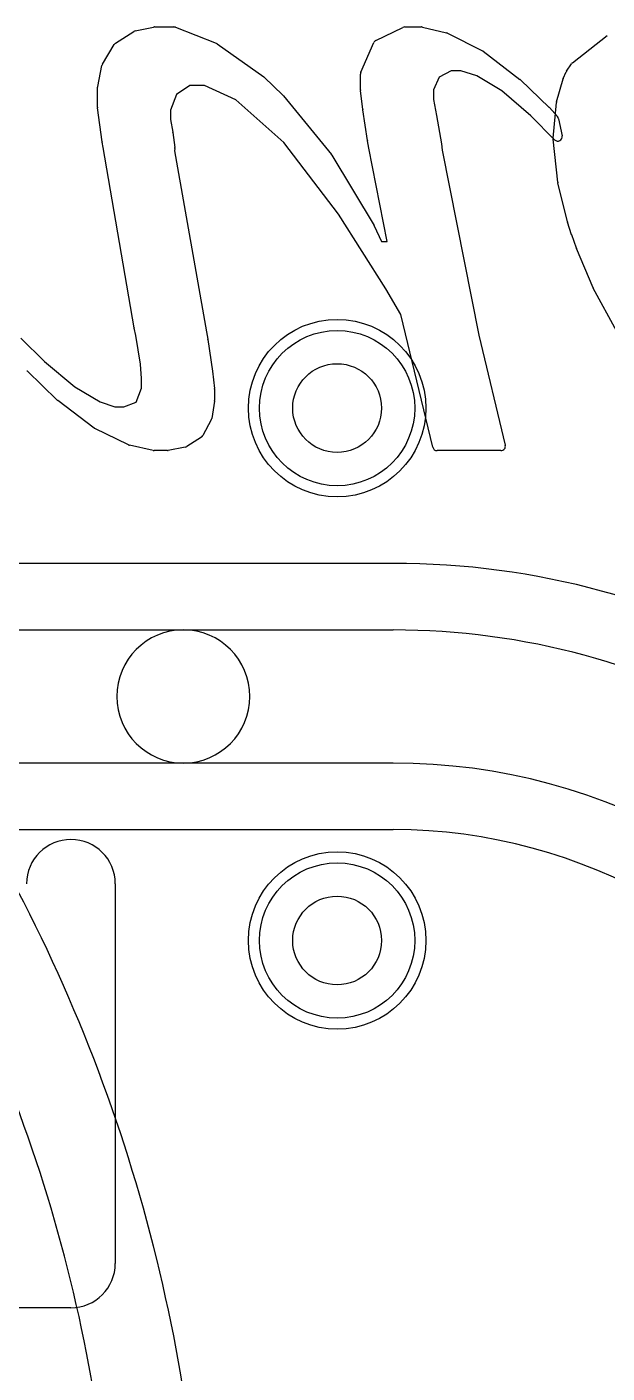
# Model space of a CAD drawing. Extents: x -1.5 to 30.7, y -0.5 to 30.
# Drawn here: x 20.701 to 22.009, y 19.325 to 22.359 of the extents above; entities that cross this region are included whole.
import ezdxf

# ---------------------------------------------------------------- set-up
doc = ezdxf.new("R2010")
doc.units = 0
for name, color, linetype in [('Hole', 1, 'CONTINUOUS'), ('L1', 3, 'CONTINUOUS'), ('L2', 3, 'CONTINUOUS'), ('L3', 3, 'CONTINUOUS'), ('L4', 3, 'CONTINUOUS'), ('PartsSilk-B', 221, 'CONTINUOUS'), ('Resist-A', 2, 'CONTINUOUS'), ('Resist-B', 2, 'CONTINUOUS'), ('Silk-B', 140, 'CONTINUOUS')]:
    doc.layers.add(name, color=color, linetype=linetype)

msp = doc.modelspace()

# ---------------------------------------------------------------- linework, layer by layer
at = {"layer": 'Hole'}
for centre in [(21.4, 21.5), (21.4, 20.3)]:
    msp.add_circle(centre, 0.1, dxfattribs=at)
at = {"layer": 'L1'}
for centre in [(21.4, 21.5), (21.4, 20.3)]:
    msp.add_circle(centre, 0.2, dxfattribs=at)
at = {"layer": 'L2'}
for centre in [(21.4, 21.5), (21.4, 20.3)]:
    msp.add_circle(centre, 0.2, dxfattribs=at)
for centre, radius, start, end in [((17.4, 18.69999), 3.70004, 0.00015, 29.41913), ((17.4, 18.7), 3.5, 0, 29.41915)]:
    msp.add_arc(centre, radius, start, end, dxfattribs=at)
at = {"layer": 'L3'}
for centre in [(21.4, 21.5), (21.4, 20.3)]:
    msp.add_circle(centre, 0.2, dxfattribs=at)
at = {"layer": 'L4'}
for p, q in [((21.52664, 21.15004), (20.61379, 21.15004)), ((20.59349, 21), (21.05331, 21)), ((21.05331, 21), (21.52664, 21)), ((21.05331, 20.7), (20.59349, 20.7)), ((21.52664, 20.7), (21.05331, 20.7)), ((20.61379, 20.54996), (21.52664, 20.54996))]:
    msp.add_line(p, q, dxfattribs=at)
for centre in [(21.4, 21.5), (21.4, 20.3)]:
    msp.add_circle(centre, 0.2, dxfattribs=at)
for centre, radius, start, end in [((21.52664, 19.34999), 1.80005, 30.00028, 90), ((21.05331, 20.85), 0.15, 90, -90), ((21.05331, 20.85), 0.15, -90, 90), ((21.52664, 19.35), 1.65, 30.00003, 90), ((21.52664, 19.35), 1.35, 29.99996, 90), ((21.52664, 19.35), 1.19996, 29.99949, 90)]:
    msp.add_arc(centre, radius, start, end, dxfattribs=at)
at = {"layer": 'PartsSilk-B'}
for p, q in [((20.90048, 22.32247), (20.94158, 22.34876)), ((20.9449, 22.35012), (20.98634, 22.35891)), ((20.98841, 22.35913), (21.03176, 22.35913)), ((21.03542, 22.35844), (21.1271, 22.32242)), ((21.48761, 22.32873), (21.54822, 22.35813)), ((21.55258, 22.35913), (21.58999, 22.35913)), ((21.59237, 22.35884), (21.64679, 22.34553)), ((21.64889, 22.34476), (21.72773, 22.30528)), ((21.93047, 22.27832), (22.00854, 22.33963)), ((20.87092, 22.27519), (20.89729, 22.31919)), ((21.12921, 22.32128), (21.23512, 22.2464)), ((21.45362, 22.25699), (21.48281, 22.32374)), ((21.72932, 22.30428), (21.81222, 22.24088)), ((20.86023, 22.22495), (20.8697, 22.27202)), ((21.91731, 22.25949), (21.92832, 22.276)), ((21.23636, 22.24536), (21.25568, 22.22638)), ((21.45278, 22.21703), (21.45278, 22.25298)), ((21.62978, 22.24556), (21.61742, 22.2174)), ((21.65719, 22.26033), (21.62978, 22.24556)), ((21.67852, 22.26033), (21.65719, 22.26033)), ((21.7148, 22.24905), (21.67852, 22.26033)), ((21.77102, 22.21507), (21.7148, 22.24905)), ((21.89464, 22.19063), (21.90923, 22.24176)), ((21.90974, 22.24316), (21.91652, 22.25808)), ((20.86003, 22.17802), (20.86003, 22.22298)), ((21.06776, 22.2274), (21.03805, 22.20673)), ((21.10121, 22.2274), (21.06776, 22.2274)), ((21.17158, 22.19513), (21.10121, 22.2274)), ((21.25568, 22.22638), (21.27806, 22.20466)), ((21.45761, 22.17305), (21.45284, 22.21592)), ((21.61742, 22.2174), (21.61742, 22.1958)), ((21.83688, 22.15848), (21.77102, 22.21507)), ((21.81307, 22.24016), (21.87824, 22.17769)), ((21.03805, 22.20673), (21.02468, 22.17173)), ((21.27963, 22.09828), (21.17158, 22.19513)), ((21.27884, 22.20381), (21.38695, 22.07155)), ((21.61742, 22.1958), (21.62409, 22.15935)), ((21.887, 22.10827), (21.8943, 22.18879)), ((20.87024, 22.09976), (20.86012, 22.17672)), ((21.02468, 22.17173), (21.02468, 22.15051)), ((21.02468, 22.15051), (21.0299, 22.12193)), ((21.46872, 22.1029), (21.45767, 22.17259)), ((21.62411, 22.15923), (21.63492, 22.09595)), ((21.89008, 22.1047), (21.83688, 22.15848)), ((21.87875, 22.17717), (21.89702, 22.15691)), ((21.8994, 22.15215), (21.907, 22.11367)), ((21.02999, 22.12128), (21.03393, 22.08739)), ((20.87239, 22.08746), (20.8703, 22.09932)), ((21.40311, 21.93684), (21.27963, 22.09828)), ((21.47182, 22.08595), (21.46876, 22.10267)), ((21.63496, 22.09565), (21.63696, 22.0813)), ((21.89727, 22.00916), (21.88701, 22.10631)), ((20.94232, 21.6807), (20.87239, 22.08746)), ((21.03395, 22.08524), (21.0334, 22.07976)), ((21.0334, 22.07976), (21.10547, 21.67171)), ((21.38778, 22.07037), (21.48335, 21.91145)), ((21.51244, 21.87547), (21.47184, 22.08586)), ((21.63696, 22.0813), (21.7198, 21.66401)), ((21.91896, 21.91974), (21.8975, 22.00784)), ((21.51014, 21.76845), (21.40311, 21.93684)), ((21.48385, 21.91051), (21.50011, 21.87547)), ((21.92868, 21.89049), (21.91919, 21.91895)), ((21.93942, 21.86031), (21.92874, 21.89029)), ((21.50011, 21.87547), (21.51244, 21.87547)), ((21.97713, 21.77096), (21.93963, 21.85978)), ((21.54333, 21.71083), (21.51014, 21.76845)), ((22.03047, 21.67263), (21.97755, 21.77008)), ((21.61557, 21.4118), (21.54333, 21.71083)), ((20.94648, 21.66337), (20.94246, 21.68005)), ((21.10547, 21.67171), (21.10848, 21.65533)), ((21.7198, 21.66401), (21.77913, 21.41648)), ((20.68713, 21.65774), (20.74054, 21.60483)), ((20.95675, 21.5993), (20.94648, 21.66337)), ((21.10853, 21.65497), (21.11904, 21.58343)), ((20.74054, 21.60483), (20.8087, 21.54823)), ((20.76919, 21.51814), (20.70114, 21.58377)), ((20.95883, 21.56649), (20.95675, 21.5993)), ((21.11909, 21.58308), (21.12342, 21.54403)), ((20.8087, 21.54823), (20.86565, 21.51428)), ((20.94669, 21.51364), (20.95883, 21.54503)), ((20.95883, 21.54503), (20.95883, 21.56649)), ((21.12348, 21.54293), (21.12348, 21.51725)), ((20.85201, 21.45496), (20.77007, 21.51739)), ((20.86565, 21.51428), (20.89885, 21.50294)), ((20.91917, 21.50294), (20.94669, 21.51364)), ((21.12336, 21.51571), (21.11729, 21.47669)), ((20.89885, 21.50294), (20.91917, 21.50294)), ((20.92959, 21.41713), (20.85371, 21.45391)), ((21.11626, 21.47357), (21.09753, 21.43803)), ((21.09407, 21.43427), (21.06115, 21.4132)), ((20.98515, 21.40439), (20.93176, 21.41637)), ((21.01738, 21.40415), (20.98734, 21.40415)), ((21.05767, 21.4118), (21.01929, 21.40433)), ((21.76941, 21.40415), (21.62529, 21.40415)), ((20.9, 20.42778), (20.9, 19.57222)), ((20.8, 19.47222), (20.14815, 19.47222))]:
    msp.add_line(p, q, dxfattribs=at)
for centre, radius, start, end in [((20.94697, 22.34034), 0.01, 101.95065, 122.62504), ((20.98841, 22.34913), 0.01, 90, 101.95065), ((21.03176, 22.34913), 0.01, 68.53894, 90), ((21.55258, 22.34913), 0.01, 90, 115.84761), ((21.58999, 22.34913), 0.01, 76.22786, 90), ((21.64441, 22.33582), 0.01, 63.3837, 76.22786), ((20.90587, 22.31405), 0.01, 122.62504, 149.07554), ((21.12344, 22.31311), 0.01, 54.76864, 68.53894), ((21.49197, 22.31973), 0.01, 115.84761, 156.3575), ((21.72325, 22.29634), 0.01, 52.60268, 63.3837), ((20.8795, 22.27005), 0.01, 149.07554, 168.63386), ((21.93664, 22.27045), 0.01, 128.09608, 146.29511), ((21.22935, 22.23823), 0.01, 45.48623, 54.76864), ((21.46278, 22.25298), 0.01, 156.3575, 180), ((21.80615, 22.23294), 0.01, 46.21543, 52.60268), ((21.91885, 22.23902), 0.01, 155.56078, 164.07942), ((21.92562, 22.25394), 0.01, 146.26223, 155.55053), ((20.87003, 22.22298), 0.01, 168.63386, 180), ((21.46278, 22.21703), 0.01, 180, -173.62818), ((21.2711, 22.19748), 0.01, 39.27731, 45.89138), ((21.90426, 22.18789), 0.01, 164.10181, 174.82333), ((20.87003, 22.17802), 0.01, 180, -172.52658), ((21.46755, 22.17416), 0.01, -173.62818, -170.9708), ((21.61425, 22.15755), 0.01, 9.6695, 10.36632), ((21.87132, 22.17047), 0.01, 42.04255, 46.21543), ((21.88959, 22.15021), 0.01, 11.18633, 42.04255), ((21.02006, 22.12013), 0.01, 6.60603, 10.36632), ((20.88015, 22.10106), 0.01, -172.52658, -169.98207), ((21.4786, 22.10447), 0.01, -170.9708, -169.63368), ((21.62506, 22.09427), 0.01, 7.93555, 9.6695), ((21.89695, 22.10736), 0.01, 174.77442, -173.97337), ((21.89719, 22.11173), 0.01, -135.32416, 11.18633), ((21.024, 22.08624), 0.01, -5.7391, 6.60603), ((21.37921, 22.06522), 0.01, 31.00307, 39.27731), ((21.48166, 22.08775), 0.01, -169.63368, -169.10582), ((21.90722, 22.01021), 0.01, -173.97601, -166.30909), ((21.47478, 21.9063), 0.01, 24.8992, 31.00307), ((21.92868, 21.92211), 0.01, -166.29711, -161.55909), ((21.93829, 21.89326), 0.01, -163.92083, -162.70256), ((21.94884, 21.86367), 0.01, -160.3693, -157.1103), ((21.98634, 21.77485), 0.01, -157.10241, -151.49751), ((20.95218, 21.68239), 0.01, -170.27403, -166.46414), ((21.09864, 21.65352), 0.01001, 8.34087, 10.42266), ((20.70808, 21.59097), 0.01, -137.391, -133.94659), ((21.10915, 21.58198), 0.01, 6.31488, 8.34087), ((21.11348, 21.54293), 0.01, 0, 6.31488), ((20.77613, 21.52534), 0.01, -133.94659, -127.31697), ((21.11348, 21.51725), 0.01, -8.85943, 0), ((20.85807, 21.46291), 0.01, -127.31697, -115.84761), ((21.10741, 21.47823), 0.01, -27.76921, -8.85943), ((21.08868, 21.44269), 0.01, -57.37496, -27.76921), ((20.93395, 21.42613), 0.01, -115.84761, -102.64685), ((20.98734, 21.41415), 0.01, -102.64685, -90), ((21.01738, 21.41415), 0.01, -90, -78.99334), ((21.05576, 21.42162), 0.01, -78.99334, -57.37496), ((21.62529, 21.41415), 0.01, -166.40844, -90), ((21.76941, 21.41415), 0.01, -90, 13.48013), ((20.8, 20.42778), 0.1, 0, 180), ((20.8, 19.57222), 0.1, -90, 0)]:
    msp.add_arc(centre, radius, start, end, dxfattribs=at)
at = {"layer": 'Resist-A'}
for centre in [(21.4, 21.5), (21.4, 20.3)]:
    msp.add_circle(centre, 0.175, dxfattribs=at)
at = {"layer": 'Resist-B'}
for centre in [(21.4, 21.5), (21.4, 20.3)]:
    msp.add_circle(centre, 0.175, dxfattribs=at)
at = {"layer": 'Silk-B'}
for p, q in [((20.90048, 22.32247), (20.94158, 22.34876)), ((20.9449, 22.35012), (20.98634, 22.35891)), ((20.98841, 22.35913), (21.03176, 22.35913)), ((21.03542, 22.35844), (21.1271, 22.32242)), ((21.48761, 22.32873), (21.54822, 22.35813)), ((21.55258, 22.35913), (21.58999, 22.35913)), ((21.59237, 22.35884), (21.64679, 22.34553)), ((21.64889, 22.34476), (21.72773, 22.30528)), ((21.93047, 22.27832), (22.00854, 22.33963)), ((20.87092, 22.27519), (20.89729, 22.31919)), ((21.12921, 22.32128), (21.23512, 22.2464)), ((21.45362, 22.25699), (21.48281, 22.32374)), ((21.72932, 22.30428), (21.81222, 22.24088)), ((20.86023, 22.22495), (20.8697, 22.27202)), ((21.91731, 22.25949), (21.92832, 22.276)), ((21.23636, 22.24536), (21.25568, 22.22638)), ((21.45278, 22.21703), (21.45278, 22.25298)), ((21.62978, 22.24556), (21.61742, 22.2174)), ((21.65719, 22.26033), (21.62978, 22.24556)), ((21.67852, 22.26033), (21.65719, 22.26033)), ((21.7148, 22.24905), (21.67852, 22.26033)), ((21.77102, 22.21507), (21.7148, 22.24905)), ((21.89464, 22.19063), (21.90923, 22.24176)), ((21.90974, 22.24316), (21.91652, 22.25808)), ((20.86003, 22.17802), (20.86003, 22.22298)), ((21.06776, 22.2274), (21.03805, 22.20673)), ((21.10121, 22.2274), (21.06776, 22.2274)), ((21.17158, 22.19513), (21.10121, 22.2274)), ((21.25568, 22.22638), (21.27806, 22.20466)), ((21.45761, 22.17305), (21.45284, 22.21592)), ((21.61742, 22.2174), (21.61742, 22.1958)), ((21.83688, 22.15848), (21.77102, 22.21507)), ((21.81307, 22.24016), (21.87824, 22.17769)), ((21.03805, 22.20673), (21.02468, 22.17173)), ((21.27963, 22.09828), (21.17158, 22.19513)), ((21.27884, 22.20381), (21.38695, 22.07155)), ((21.61742, 22.1958), (21.62409, 22.15935)), ((21.887, 22.10827), (21.8943, 22.18879)), ((20.87024, 22.09976), (20.86012, 22.17672)), ((21.02468, 22.17173), (21.02468, 22.15051)), ((21.02468, 22.15051), (21.0299, 22.12193)), ((21.46872, 22.1029), (21.45767, 22.17259)), ((21.62411, 22.15923), (21.63492, 22.09595)), ((21.89008, 22.1047), (21.83688, 22.15848)), ((21.87875, 22.17717), (21.89702, 22.15691)), ((21.8994, 22.15215), (21.907, 22.11367)), ((21.02999, 22.12128), (21.03393, 22.08739)), ((20.87239, 22.08746), (20.8703, 22.09932)), ((21.40311, 21.93684), (21.27963, 22.09828)), ((21.47182, 22.08595), (21.46876, 22.10267)), ((21.63496, 22.09565), (21.63696, 22.0813)), ((21.89727, 22.00916), (21.88701, 22.10631)), ((20.94232, 21.6807), (20.87239, 22.08746)), ((21.03395, 22.08524), (21.0334, 22.07976)), ((21.0334, 22.07976), (21.10547, 21.67171)), ((21.38778, 22.07037), (21.48335, 21.91145)), ((21.51244, 21.87547), (21.47184, 22.08586)), ((21.63696, 22.0813), (21.7198, 21.66401)), ((21.91896, 21.91974), (21.8975, 22.00784)), ((21.51014, 21.76845), (21.40311, 21.93684)), ((21.48385, 21.91051), (21.50011, 21.87547)), ((21.92868, 21.89049), (21.91919, 21.91895)), ((21.93942, 21.86031), (21.92874, 21.89029)), ((21.50011, 21.87547), (21.51244, 21.87547)), ((21.97713, 21.77096), (21.93963, 21.85978)), ((21.54333, 21.71083), (21.51014, 21.76845)), ((22.03047, 21.67263), (21.97755, 21.77008)), ((21.61557, 21.4118), (21.54333, 21.71083)), ((20.94648, 21.66337), (20.94246, 21.68005)), ((21.10547, 21.67171), (21.10848, 21.65533)), ((21.7198, 21.66401), (21.77913, 21.41648)), ((20.68713, 21.65774), (20.74054, 21.60483)), ((20.95675, 21.5993), (20.94648, 21.66337)), ((21.10853, 21.65497), (21.11904, 21.58343)), ((20.74054, 21.60483), (20.8087, 21.54823)), ((20.76919, 21.51814), (20.70114, 21.58377)), ((20.95883, 21.56649), (20.95675, 21.5993)), ((21.11909, 21.58308), (21.12342, 21.54403)), ((20.8087, 21.54823), (20.86565, 21.51428)), ((20.94669, 21.51364), (20.95883, 21.54503)), ((20.95883, 21.54503), (20.95883, 21.56649)), ((21.12348, 21.54293), (21.12348, 21.51725)), ((20.85201, 21.45496), (20.77007, 21.51739)), ((20.86565, 21.51428), (20.89885, 21.50294)), ((20.91917, 21.50294), (20.94669, 21.51364)), ((21.12336, 21.51571), (21.11729, 21.47669)), ((20.89885, 21.50294), (20.91917, 21.50294)), ((20.92959, 21.41713), (20.85371, 21.45391)), ((21.11626, 21.47357), (21.09753, 21.43803)), ((21.09407, 21.43427), (21.06115, 21.4132)), ((20.98515, 21.40439), (20.93176, 21.41637)), ((21.01738, 21.40415), (20.98734, 21.40415)), ((21.05767, 21.4118), (21.01929, 21.40433)), ((21.76941, 21.40415), (21.62529, 21.40415)), ((20.9, 20.42778), (20.9, 19.57222)), ((20.8, 19.47222), (20.14815, 19.47222))]:
    msp.add_line(p, q, dxfattribs=at)
for centre, radius, start, end in [((20.94697, 22.34034), 0.01, 101.95065, 122.62504), ((20.98841, 22.34913), 0.01, 90, 101.95065), ((21.03176, 22.34913), 0.01, 68.53894, 90), ((21.55258, 22.34913), 0.01, 90, 115.84761), ((21.58999, 22.34913), 0.01, 76.22786, 90), ((21.64441, 22.33582), 0.01, 63.3837, 76.22786), ((20.90587, 22.31405), 0.01, 122.62504, 149.07554), ((21.12344, 22.31311), 0.01, 54.76864, 68.53894), ((21.49197, 22.31973), 0.01, 115.84761, 156.3575), ((21.72325, 22.29634), 0.01, 52.60268, 63.3837), ((20.8795, 22.27005), 0.01, 149.07554, 168.63386), ((21.93664, 22.27045), 0.01, 128.09608, 146.29511), ((21.22935, 22.23823), 0.01, 45.48623, 54.76864), ((21.46278, 22.25298), 0.01, 156.3575, 180), ((21.80615, 22.23294), 0.01, 46.21543, 52.60268), ((21.91885, 22.23902), 0.01, 155.56078, 164.07942), ((21.92562, 22.25394), 0.01, 146.26223, 155.55053), ((20.87003, 22.22298), 0.01, 168.63386, 180), ((21.46278, 22.21703), 0.01, 180, -173.62818), ((21.2711, 22.19748), 0.01, 39.27731, 45.89138), ((21.90426, 22.18789), 0.01, 164.10181, 174.82333), ((20.87003, 22.17802), 0.01, 180, -172.52658), ((21.46755, 22.17416), 0.01, -173.62818, -170.9708), ((21.61425, 22.15755), 0.01, 9.6695, 10.36632), ((21.87132, 22.17047), 0.01, 42.04255, 46.21543), ((21.88959, 22.15021), 0.01, 11.18633, 42.04255), ((21.02006, 22.12013), 0.01, 6.60603, 10.36632), ((20.88015, 22.10106), 0.01, -172.52658, -169.98207), ((21.4786, 22.10447), 0.01, -170.9708, -169.63368), ((21.62506, 22.09427), 0.01, 7.93555, 9.6695), ((21.89695, 22.10736), 0.01, 174.77442, -173.97337), ((21.89719, 22.11173), 0.01, -135.32416, 11.18633), ((21.024, 22.08624), 0.01, -5.7391, 6.60603), ((21.37921, 22.06522), 0.01, 31.00307, 39.27731), ((21.48166, 22.08775), 0.01, -169.63368, -169.10582), ((21.90722, 22.01021), 0.01, -173.97601, -166.30909), ((21.47478, 21.9063), 0.01, 24.8992, 31.00307), ((21.92868, 21.92211), 0.01, -166.29711, -161.55909), ((21.93829, 21.89326), 0.01, -163.92083, -162.70256), ((21.94884, 21.86367), 0.01, -160.3693, -157.1103), ((21.98634, 21.77485), 0.01, -157.10241, -151.49751), ((20.95218, 21.68239), 0.01, -170.27403, -166.46414), ((21.09864, 21.65352), 0.01001, 8.34087, 10.42266), ((20.70808, 21.59097), 0.01, -137.391, -133.94659), ((21.10915, 21.58198), 0.01, 6.31488, 8.34087), ((21.11348, 21.54293), 0.01, 0, 6.31488), ((20.77613, 21.52534), 0.01, -133.94659, -127.31697), ((21.11348, 21.51725), 0.01, -8.85943, 0), ((20.85807, 21.46291), 0.01, -127.31697, -115.84761), ((21.10741, 21.47823), 0.01, -27.76921, -8.85943), ((21.08868, 21.44269), 0.01, -57.37496, -27.76921), ((20.93395, 21.42613), 0.01, -115.84761, -102.64685), ((20.98734, 21.41415), 0.01, -102.64685, -90), ((21.01738, 21.41415), 0.01, -90, -78.99334), ((21.05576, 21.42162), 0.01, -78.99334, -57.37496), ((21.62529, 21.41415), 0.01, -166.40844, -90), ((21.76941, 21.41415), 0.01, -90, 13.48013), ((20.8, 20.42778), 0.1, 0, 180), ((20.8, 19.57222), 0.1, -90, 0)]:
    msp.add_arc(centre, radius, start, end, dxfattribs=at)

doc.saveas('drawing.dxf')
